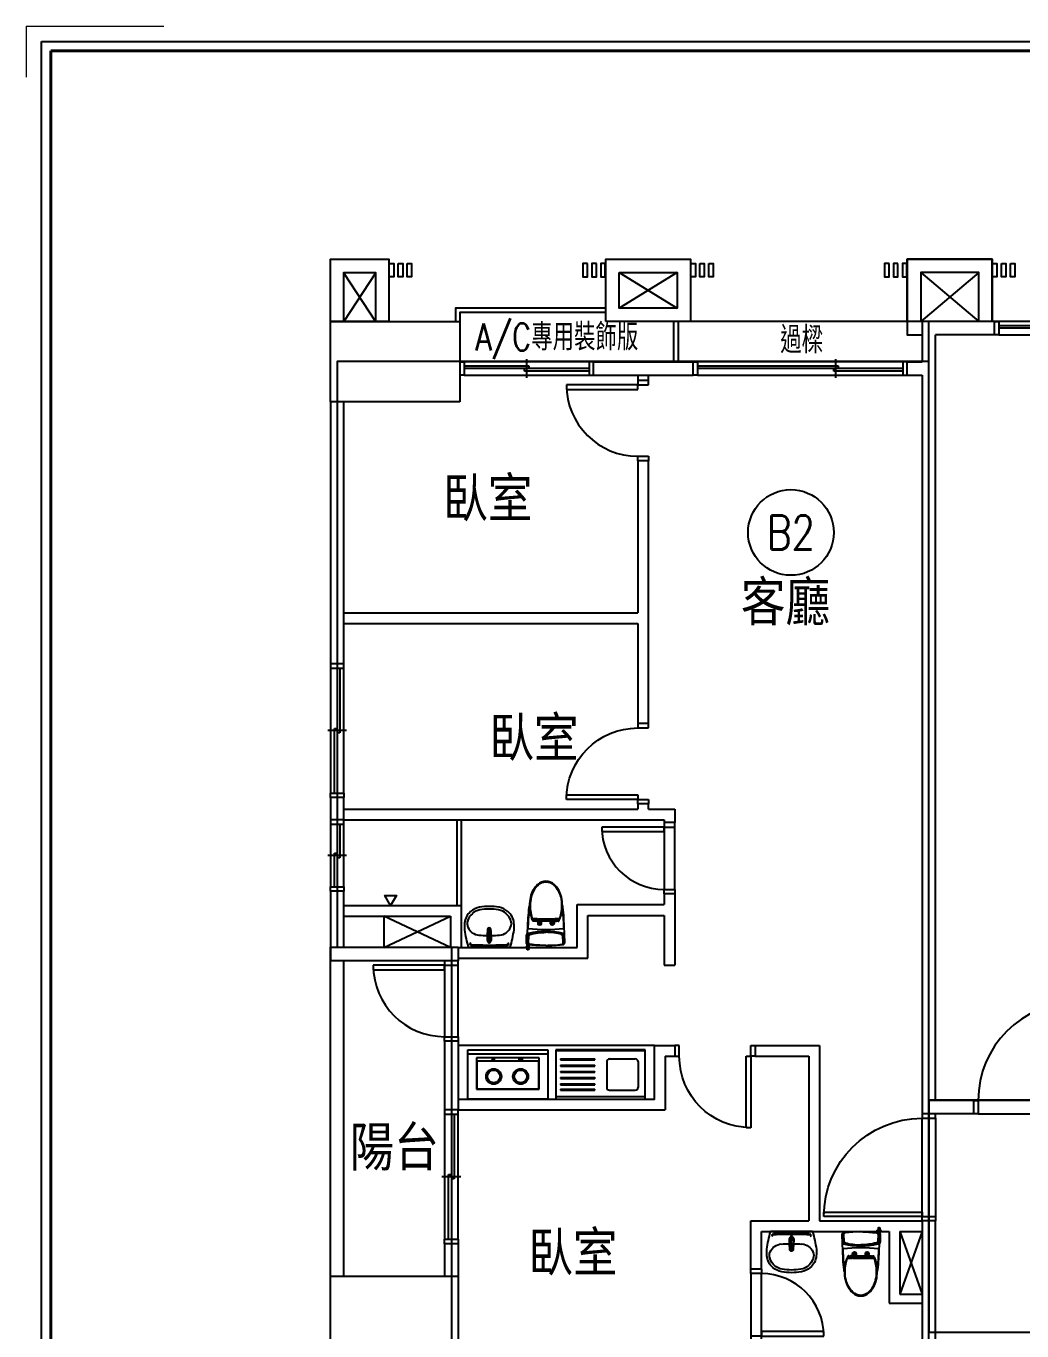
# Model space of a CAD drawing. Header units: millimetres. Extents: x 4964 to 9164, y 1049 to 3992.
# Drawn here: x 4964 to 6080, y 2530 to 3992 of the extents above; entities that cross this region are included whole.
import ezdxf
from ezdxf.enums import TextEntityAlignment as Align

# ---------------------------------------------------------------- set-up
doc = ezdxf.new("R2010")
doc.units = ezdxf.units.MM
for name, color, linetype, lineweight in [('A01', 1, 'Continuous', 40), ('A03', 3, 'Continuous', 25), ('A09', 161, 'Continuous', 5)]:
    doc.layers.add(name, color=color, linetype=linetype, lineweight=lineweight)
doc.layers.add('AREA', color=3, linetype='Continuous', plot=False)
for name, color, linetype in [('COL', 1, 'Continuous'), ('DIM', 6, 'Continuous'), ('FURN', 4, 'Continuous'), ('OPEN', 4, 'Continuous'), ('SYM', 3, 'Continuous'), ('TEXT-空間', 3, 'Continuous'), ('TOIL', 4, 'Continuous'), ('TOILET', 6, 'Continuous'), ('WALL', 2, 'Continuous'), ('WALL2', 10, 'Continuous'), ('加打', 9, 'Continuous'), ('投影線', 4, 'Continuous')]:
    doc.layers.add(name, color=color, linetype=linetype)
doc.layers.get('DIM').off()
doc.styles.add('AEH', font='romans.shx', dxfattribs={"bigfont": 'chineset.shx'})
doc.styles.add('C1', font='simplex', dxfattribs={"bigfont": 'CHINESET'})
doc.styles.add('CHINA', font='simplex', dxfattribs={"bigfont": 'chineset.shx'})

# ---------------------------------------------------------------- blocks, each defined once
blk = doc.blocks.new('A$C7D185E68')
at = {"layer": 'A01'}
blk.add_lwpolyline([(16.24, 1704.93), (2439.36, 1704.93), (2439.36, 16.24), (16.24, 16.24)], close=True, dxfattribs=at)
at = {"layer": 'A03'}
blk.add_lwpolyline([(10.08, 1711.09), (2445.53, 1711.09), (2445.53, 10.08), (10.08, 10.08)], close=True, dxfattribs=at)
at = {"layer": 'A09'}
for q in [(90.24, 1721.17), (0, 1687.76)]:
    blk.add_line((0, 1721.17), q, dxfattribs=at)
blk = doc.blocks.new('$PDS001515O099C0DW0000DW10')
at = {"color": 0, "linetype": 'Continuous'}
for p, q in [((55, 117.5), (50, 117.5)), ((50, 117.5), (50, 7.5)), ((55, 7.5), (55, 117.5)), ((-60, 7.5), (-55, 7.5)), ((-55, 7.5), (-55, -7.5)), ((55, 7.5), (-55, 7.5)), ((50, 7.5), (55, 7.5)), ((60, 7.5), (55, 7.5)), ((55, 7.5), (55, -7.5)), ((-55, -7.5), (-60, -7.5)), ((-55, -7.5), (55, -7.5)), ((55, -7.5), (60, -7.5))]:
    blk.add_line(p, q, dxfattribs=at)
blk.add_arc((55, 7.5), 110, 90, 180, dxfattribs=at)
blk = doc.blocks.new('$PDS00100XC06Y00DW0000DW10')
at = {"color": 0, "linetype": 'Continuous'}
for p, q in [((40, 86), (35, 86)), ((35, 86), (35, 6)), ((40, 6), (40, 86)), ((-45, 6), (-40, 6)), ((-40, 6), (-40, -6)), ((35, 6), (40, 6)), ((45, 6), (40, 6)), ((40, 6), (40, -6)), ((-40, -6), (-45, -6)), ((40, -6), (45, -6))]:
    blk.add_line(p, q, dxfattribs=at)
blk.add_arc((40, 6), 80, 90, 180, dxfattribs=at)
blk = doc.blocks.new('PKIT011')
for p, q in [((0, 0), (0, -55)), ((100, 0), (0, 0)), ((100, -55), (100, 0)), ((100, -3), (0, -3)), ((8, -42), (8, -13)), ((40, -10), (11, -10)), ((43, -42), (43, -13)), ((56.2, -10), (56.2, -11)), ((95, -10), (56.2, -10)), ((95, -11), (56.2, -11)), ((95, -11), (95, -10)), ((56.2, -16), (56.2, -17)), ((95, -16), (56.2, -16)), ((95, -17), (56.2, -17)), ((56.2, -24), (56.2, -23)), ((95, -23), (56.2, -23)), ((95, -24), (56.2, -24)), ((95, -17), (95, -16)), ((95, -24), (95, -23)), ((56.2, -30), (56.2, -31)), ((95, -30), (56.2, -30)), ((95, -31), (56.2, -31)), ((56.2, -37), (56.2, -38)), ((95, -37), (56.2, -37)), ((95, -38), (56.2, -38)), ((95, -31), (95, -30)), ((95, -38), (95, -37)), ((0, -54), (100, -54)), ((0, -55), (100, -55)), ((40, -45), (11, -45)), ((56.2, -44), (56.2, -45)), ((95, -44), (56.2, -44)), ((95, -45), (56.2, -45)), ((95, -45), (95, -44))]:
    blk.add_line(p, q)
for centre, start, end in [((11, -13), 90, 180), ((40, -13), 0, 90), ((11, -42), 180, 270), ((40, -42), 270, 0)]:
    blk.add_arc(centre, 3, start, end)
blk = doc.blocks.new('PKIT004')
for p, q in [((0, 0), (0, -35)), ((70, 0), (0, 0)), ((70, -35), (70, 0)), ((69.8, -0.2), (0.2, -0.2)), ((0.2, -0.2), (0.2, -31.2)), ((69.8, -31.2), (69.8, -0.2)), ((0, -31.4), (70, -31.4)), ((0, -35), (70, -35)), ((0.2, -31.2), (69.8, -31.2)), ((19.1, -32.7), (22.6, -32.7)), ((19.1, -33.7), (19.1, -32.7)), ((19.1, -33.7), (22.6, -33.7)), ((22.6, -33.7), (22.6, -32.7)), ((49.6, -32.5), (50.2, -31.7)), ((49.6, -32.5), (52.2, -34.7)), ((50.2, -31.7), (52.9, -34)), ((52.2, -34.7), (52.9, -34))]:
    blk.add_line(p, q)
for centre, radius in [((20.7, -14.1), 8.64), ((20.7, -14.1), 7.08), ((50.8, -14.1), 8.64), ((50.8, -14.1), 7.08)]:
    blk.add_circle(centre, radius)
for centre, start, end in [((20.8, -33.1), 17.8121, 162.1879), ((20.8, -33.1), 205.3296, 334.6704), ((51.2, -33.1), 165.2986, 294.6395), ((51.2, -33.1), 337.7811, 122.157)]:
    blk.add_arc(centre, 1.36, start, end)
blk = doc.blocks.new('PKIT003')
for p, q in [((90, 0), (0, 0)), ((0, 0), (0, -55)), ((90, -55), (90, 0)), ((0, -4.683571), (90, -4.683571)), ((0, -55), (90, -55))]:
    blk.add_line(p, q)
blk = doc.blocks.new('k1')
at = {"layer": 'TOIL', "elevation": 0}
blk.add_lwpolyline([(45129.3, -3713.7), (45129.3, -3933.7), (45189.3, -3933.7), (45189.3, -3713.7)], close=True, dxfattribs=at)
at = {"layer": 'TOIL', "rotation": 270}
for name, p in [('PKIT011', (45189.3, -3724.1, 0)), ('PKIT004', (45178.1, -3843, 0))]:
    blk.add_blockref(name, p, dxfattribs=at)
at = {"layer": 'TOIL', "xscale": -1, "rotation": 90}
blk.add_blockref('PKIT003', (45134.3, -3833, 0), dxfattribs=at)
blk = doc.blocks.new('$PDS001515O06Y00DW0000DW10')
at = {"color": 0, "linetype": 'Continuous'}
for p, q in [((40, 87.5), (35, 87.5)), ((35, 87.5), (35, 7.5)), ((40, 7.5), (40, 87.5)), ((-45, 7.5), (-40, 7.5)), ((-40, 7.5), (-40, -7.5)), ((40, 7.5), (-40, 7.5)), ((35, 7.5), (40, 7.5)), ((45, 7.5), (40, 7.5)), ((40, 7.5), (40, -7.5)), ((-40, -7.5), (-45, -7.5)), ((-40, -7.5), (40, -7.5)), ((40, -7.5), (45, -7.5))]:
    blk.add_line(p, q, dxfattribs=at)
blk.add_arc((40, 7.5), 80, 90, 180, dxfattribs=at)
blk = doc.blocks.new('$PDS00150XC06680DW0000DW10')
at = {"color": 0, "linetype": 'Continuous'}
for p, q in [((35, 76), (30, 76)), ((30, 76), (30, 6)), ((35, 6), (35, 76)), ((-40, 6), (-35, 6)), ((-35, 6), (-35, -6)), ((35, 6), (-35, 6)), ((30, 6), (35, 6)), ((40, 6), (35, 6)), ((35, 6), (35, -6)), ((-35, -6), (-40, -6)), ((-35, -6), (35, -6)), ((35, -6), (40, -6))]:
    blk.add_line(p, q, dxfattribs=at)
blk.add_arc((35, 6), 70, 90, 180, dxfattribs=at)
blk = doc.blocks.new('_LCNO001')
blk.add_circle((0, 0), 0.5)
at = {"style": 'C1', "width": 0.7}
blk.add_attdef('NO', text='', height=0.4, dxfattribs=at).set_placement((0, 0), align=Align.MIDDLE)
blk = doc.blocks.new('$PWS002115O0BKO0DW00008C2')
at = {"color": 0, "linetype": 'Continuous'}
for p, q in [((-75, 7.5), (-70, 7.5)), ((-70, 7.5), (-70, -7.5)), ((-70, 3), (2.5, 3)), ((70, 0), (-70, 0)), ((-2.5, -3), (-2.5, 0)), ((2.5, 3), (2.5, 0)), ((75, 7.5), (70, 7.5)), ((70, 7.5), (70, -7.5)), ((-70, -7.5), (-75, -7.5)), ((70, -3), (-2.5, -3)), ((70, -7.5), (75, -7.5))]:
    blk.add_line(p, q, dxfattribs=at)
at = {"color": 8, "linetype": 'Continuous'}
for p, q in [((70, 7.5), (-70, 7.5)), ((0, -10.5), (0, 10.5)), ((-70, -7.5), (70, -7.5))]:
    blk.add_line(p, q, dxfattribs=at)
blk = doc.blocks.new('$PWS002115O0IIO0DW00008C2')
at = {"color": 0, "linetype": 'Continuous'}
for p, q in [((-120, 7.5), (-115, 7.5)), ((-115, 7.5), (-115, -7.5)), ((115, 7.5), (-115, 7.5)), ((-115, 3), (42.5, 3)), ((115, 0), (-115, 0)), ((37.5, -3), (37.5, 0)), ((40, -10.5), (40, 10.5)), ((42.5, 3), (42.5, 0)), ((120, 7.5), (115, 7.5)), ((115, 7.5), (115, -7.5)), ((-115, -7.5), (-120, -7.5)), ((-115, -7.5), (115, -7.5)), ((115, -3), (37.5, -3)), ((115, -7.5), (120, -7.5))]:
    blk.add_line(p, q, dxfattribs=at)
blk = doc.blocks.new('$PWS002115O06680DW00008C2')
at = {"color": 0, "linetype": 'Continuous'}
for p, q in [((-40, 7.5), (-35, 7.5)), ((-35, 7.5), (-35, -7.5)), ((-35, 3), (2.5, 3)), ((35, 0), (-35, 0)), ((-2.5, -3), (-2.5, 0)), ((2.5, 3), (2.5, 0)), ((40, 7.5), (35, 7.5)), ((35, 7.5), (35, -7.5)), ((-35, -7.5), (-40, -7.5)), ((35, -3), (-2.5, -3)), ((35, -7.5), (40, -7.5))]:
    blk.add_line(p, q, dxfattribs=at)
at = {"color": 8, "linetype": 'Continuous'}
for p, q in [((35, 7.5), (-35, 7.5)), ((0, -10.5), (0, 10.5)), ((-35, -7.5), (35, -7.5))]:
    blk.add_line(p, q, dxfattribs=at)
blk = doc.blocks.new('A$C7F4B771B')
at = {"layer": 'TOILET'}
for p, q in [((33.4, 33), (32.6, 33)), ((33, 35.9), (33, 34)), ((0.6, 3), (0, 2.6)), ((0, 2.6), (2.6, 2.6)), ((0, 2.6), (0, 1.4)), ((0, 1.4), (2.6, 1.4)), ((0, 1.4), (0.6, 1.1)), ((0.6, 3), (2.6, 3)), ((0.6, 3), (0.6, 1.1)), ((0.6, 1.1), (2.6, 1.1)), ((2.6, 4), (3, 4)), ((2.6, 0), (3, 0)), ((3.5, 3.5), (3.5, 0.5)), ((3.5, 3), (5.7, 3)), ((3.5, 1.1), (6.7, 1.1)), ((10.6, 2.4), (18.1, 2.8)), ((10.6, 2.4), (10.8, 1.2)), ((11, 0.8), (15.4, 1.1)), ((15.8, 1.6), (15.8, 2.7)), ((18.1, 2.8), (18, 1.4)), ((33, 8.8), (32.5, 8.8)), ((33.4, 11.6), (32.6, 11.6)), ((33, 8.8), (33, 10.6))]:
    blk.add_line(p, q, dxfattribs=at)
for points in [[(49.2, 40.7, 0.005983), (47.6, 40.9, 0.021833), (35.6, 42.1), (8.5, 43.3, 0.403976), (5.4, 40.5, 0.020171), (4.6, 22.3, 0.020171), (5.4, 4.1, 0.403976), (8.5, 1.3), (10.8, 1.4)], [(4.7, 22.3, -0.01987), (5.8, 40.2, -0.30631), (7.9, 42), (15.6, 41.7, -0.337841), (17.4, 40.1, -0.051951), (19.6, 22.3)], [(4.7, 22.3, -0.019567), (6, 40, -0.319195), (8.1, 41.7), (15.4, 41.4, -0.329176), (17.2, 39.9, -0.060278), (19.6, 22.3)], [(18.1, 2.1, 0.182797), (18.8, 3.3, 0.122466), (18.8, 41.3, 0.346824), (17, 42.9)], [(23.1, 42.6, -0.423997), (23.6, 42.1, 0.06207), (23.6, 2.5, -0.423997), (23.1, 2)], [(47.4, 40.6, 0.013219), (43.9, 41, 0.019512), (23.6, 42.1)], [(31.9, 17), (29.1, 17, 1), (29.1, 13.6), (33.1, 13.6), (34.6, 13.6, 0.414214), (34.7, 13.7), (34.7, 30.9, 0.414214), (34.6, 31), (33.1, 31), (29.1, 31, 1), (29.1, 27.6), (31.9, 27.6)], [(72.6, 13.5, 0.399321), (72.6, 31.1, 0.146817), (59, 38.9, 0.057025), (49.4, 40, 0.087506), (34.1, 37.3, 0.322783), (33.6, 36.5), (33.7, 32.6), (32.1, 32.6, -0.410044), (31.9, 32.8), (31.9, 33.9, -0.414214), (32, 34), (33.5, 34, 0.418347), (33.5, 34), (33.5, 35.8, 0.410092), (33.4, 35.9), (32, 35.9, -0.414214), (31.9, 35.9), (31.9, 36.5, -0.414214), (32, 36.6), (32.5, 36.6, 0.349843), (32.7, 36.7, -0.249303), (33.2, 37.3, -0.092475), (49.4, 40.3, -0.057025), (59.1, 39.2, -0.146817), (72.8, 31.3, -0.399321), (72.8, 13.3)], [(32, 31, 0.414214), (31.9, 30.9), (31.9, 24.7, 0.087489), (32, 24.5), (32, 24.4, -0.087489), (32, 24.2), (32, 20.4, -0.087489), (32, 20.2), (32, 20.1, 0.087489), (31.9, 19.9), (31.9, 13.7, 0.414214), (32, 13.6)], [(32.5, 35.8), (32.4, 35.8, 0.414214), (32.4, 35.8), (32.4, 35.5, 0.131652), (32.4, 35.4), (32.5, 35.2, -0.131652), (32.5, 35.2), (32.5, 34, 0.414214), (32.6, 34), (33.5, 34)], [(32.4, 34, 0.410849), (32.4, 34), (32.4, 35.4)], [(32.5, 34.5), (32.5, 34.5, 0.153346), (32.5, 34.5), (32.5, 35.9)], [(32.6, 33.5), (33.4, 33.5, -0.411404), (33.5, 33.5), (33.5, 33.1, -0.417037), (33.4, 33)], [(33, 33.5, 0.425321), (32.9, 33.4), (32.9, 33.1, 0.417017), (33, 33)], [(4.7, 22.3, 0.019567), (6, 4.6, 0.319195), (8.1, 2.9), (15.4, 3.2, 0.329176), (17.2, 4.7, 0.060278), (19.6, 22.3)], [(4.7, 22.3, 0.01987), (5.8, 4.4, 0.30631), (7.9, 2.6), (15.6, 2.9, 0.337841), (17.4, 4.5, 0.051951), (19.6, 22.3)], [(10.7, 1.6), (8.3, 1.5, -0.375973), (5.4, 4.1)], [(6.7, 1, 0.359409), (6.7, 0.9, 0.141698), (11.1, 0.7, 0.141698)], [(18.1, 1.7), (35.6, 2.5, 0.021833), (47.6, 3.7, 0.005983), (49.2, 3.9, 0.005983)], [(23.6, 2.5, 0.019512), (43.9, 3.6, 0.013219), (47.4, 4, 0.013219)], [(72.6, 13.5, -0.146817), (59, 5.7, -0.057025), (49.4, 4.6, -0.087506), (34.1, 7.3, -0.322783), (33.6, 8.1), (33.7, 12), (32.1, 12, 0.410044), (31.9, 11.8), (31.9, 10.7, 0.414214), (32, 10.7), (33.5, 10.7, -0.418347), (33.5, 10.6), (33.5, 8.8, -0.410092), (33.4, 8.8), (32, 8.8, 0.414214), (31.9, 8.7), (31.9, 8.1, 0.414214), (32, 8.1), (32.5, 8.1, -0.349843), (32.7, 7.9, 0.249303), (33.2, 7.3, 0.092475), (49.4, 4.3, 0.057025), (59.1, 5.4, 0.146817), (72.8, 13.3)], [(32.4, 10.7, -0.410849), (32.4, 10.6), (32.4, 9.2)], [(32.5, 8.8), (32.4, 8.8, -0.414214), (32.4, 8.8), (32.4, 9.1, -0.131652), (32.4, 9.2), (32.5, 9.4, 0.131652), (32.5, 9.4), (32.5, 10.6, -0.414214), (32.6, 10.6), (33.5, 10.6)], [(32.5, 10.1), (32.5, 10.1, -0.153346), (32.5, 10.1), (32.5, 8.8)], [(32.6, 11), (33.4, 11, 0.411404), (33.5, 11.1), (33.5, 11.5, 0.417037), (33.4, 11.6)], [(33, 11, -0.425321), (32.9, 11.2), (32.9, 11.5, -0.417017), (33, 11.6)]]:
    blk.add_lwpolyline(points, format="xyb", dxfattribs=at)
for points in [[(28.2, 30.2, 51.990384), (28.2, 30.3, -0.980951)], [(33.7, 32.6), (34.8, 32.6, 0.414214), (34.9, 32.7), (34.9, 37.2, -0.314581), (35.7, 38.3, -0.088147), (49.4, 40.7, -0.057025), (59.1, 39.6, -0.146817), (73.1, 31.6, -0.399321), (73.1, 13, -0.146817), (59.1, 5, -0.057025), (49.4, 3.9, -0.088147), (35.7, 6.3, -0.314581), (34.9, 7.4), (34.9, 12, 0.414214), (34.8, 12.1), (33.7, 12.1), (32, 12.1, -0.414214), (31.9, 12.2), (31.9, 13.5, -0.414214), (32, 13.6), (33, 13.6, 0.414214), (33.1, 13.7), (33.1, 20.9), (33.1, 21.3), (33.1, 23.3), (33.1, 23.8), (33.1, 30.9, 0.414214), (33, 31.1), (32, 31.1, -0.414214), (31.9, 31.2), (31.9, 32.5, -0.414214), (32, 32.6)], [(28.2, 14.4, -51.990384), (28.2, 14.3, 0.980951)]]:
    blk.add_lwpolyline(points, format="xyb", close=True, dxfattribs=at)
blk.add_lwpolyline([(6.7, 1.8), (6.7, 1)], dxfattribs=at)
for centre, radius in [((29.1, 29.3), 1.32), ((29.1, 29.3), 0.8), ((29.1, 15.3), 1.32), ((29.1, 15.3), 0.8)]:
    blk.add_circle(centre, radius, dxfattribs=at)
for centre, radius, start, end in [((33.3, 31.7), 5, 97.3217, 103.3788), ((32.2, 36.5), 0.03, 103.3788, 128.9573), ((32.4, 35.8), 0.05, 47.7314, 90.0202), ((3, 3.5), 0.5, 0, 90), ((3, 0.5), 0.5, 270, 0), ((9.2, 2), 1.2, 215.2097, 329.1821), ((9.2, 2), 0.8, 238.3411, 306.8835), ((11.3, 1.2), 0.5, 185.9474, 259.5788), ((13.3, -2.4), 4.07, 90.4631, 125.7318), ((14.5, 18.9), 18.5, 259.5788, 265.6128), ((13.5, 5.5), 5, 265.6128, 274.3274), ((13.7, -3.1), 4.75, 65.0238, 96.2227), ((12.3, 21.6), 21.2, 274.3274, 285.1777), ((15.3, 1.6), 0.5, 273, 3), ((17.7, 1.4), 0.3, 285.1777, 355.6275), ((32.2, 8.1), 0.03, 231.0427, 256.6212), ((33.3, 12.9), 5, 256.6212, 262.6783), ((32.4, 8.8), 0.05, 269.9798, 312.2686)]:
    blk.add_arc(centre, radius, start, end, dxfattribs=at)
blk = doc.blocks.new('A$C2DEA0AC4')
at = {"layer": 'TOILET'}
for p, q in [((4.3, 46), (51.5, 46)), ((25.6, 32.5), (30.2, 32.5)), ((27.9, 23.4), (27.9, 41.7)), ((27.9, 23.4), (27.9, 41.7))]:
    blk.add_line(p, q, dxfattribs=at)
for points in [[(25.5, 35, -0.052279), (26, 31.6, 0.000229), (26.4, 27.8, 0.340448), (27.6, 26.6, 0.066371), (28.2, 26.6, 0.340448), (29.4, 27.8, 0.000229), (29.8, 31.6, -0.069793), (30.3, 35, 1.276667)], [(28.2, 26.8, 0.340448), (29.4, 28, 0.006785), (29.8, 31.6, -0.069793), (30.3, 35, 1.276667), (25.5, 35, -0.052279), (26, 31.6, 0.006785), (26.4, 28, 0.340448), (27.6, 26.8, 0.066371)]]:
    blk.add_lwpolyline(points, format="xyb", close=True, dxfattribs=at)
for points in [[(27.2, 39.8, 0.334074), (25.5, 37.5), (25.5, 35.7)], [(27.7, 39.6), (27.4, 39.6), (27, 39.5), (26.6, 39.2), (26.2, 38.9), (25.9, 38.6), (25.7, 38.1), (25.5, 37.7), (25.5, 37.2, 0.003321), (25.5, 35.9), (25.5, 35.5, 0.000028), (25.5, 35.4, 0.020291), (26.2, 25.4, 0.212127), (26.8, 24.4, 0.293365), (29, 24.4, 0.212127), (29.7, 25.4, 0.020291), (30.3, 35.4, 0.000028), (30.3, 35.5), (30.3, 35.9, 0.003321), (30.3, 37.2), (30.3, 37.7), (30.1, 38.1), (29.9, 38.6), (29.6, 38.9), (29.2, 39.2), (28.8, 39.5), (28.4, 39.6), (28.1, 39.6)], [(27.7, 39.7), (27.7, 39.2, 0.191862), (27.7, 39.2, 0.430216), (28.1, 39.2, 0.191862), (28.1, 39.2), (28.1, 39.7)], [(30.3, 35.7), (30.3, 37.5, 0.334074), (28.6, 39.8, 0.334074)]]:
    blk.add_lwpolyline(points, format="xyb", dxfattribs=at)
for radius in [1.75, 1.74]:
    blk.add_circle((27.9, 37.5), radius, dxfattribs=at)
for centre, radius, start, end in [((182.4, -3.2), 184.7, 164.559, 170.8195), ((8.6, 42), 2, 93.3379, 118.3722), ((26.9, -272.5), 317, 89.8193, 93.3396), ((28.9, -272.5), 317, 86.6604, 90.1807), ((47.3, 42), 2, 61.6278, 86.6621), ((-126.6, -3.2), 184.7, 9.1805, 15.441), ((17.4, 17.5), 14.7, 94.2306, 156.4506), ((9, 41.1), 3, 118.3722, 166.7079), ((9, 39.9), 3, 118.3722, 166.7079), ((8.6, 40.8), 2, 93.3379, 118.3722), ((26.9, -273.7), 317, 89.8193, 93.3396), ((24.2, -44.1), 76.6, 88.9242, 95.8915), ((27.9, 37.6), 2.33, 73.0156, 106.9844), ((27.9, 38.6), 1.02, 78.6778, 101.3222), ((28.9, -273.7), 317, 86.6604, 90.1807), ((31.6, -44.1), 76.6, 84.1085, 91.0758), ((38.4, 17.5), 14.7, 23.5494, 85.7694), ((47.3, 40.8), 2, 61.6278, 86.6621), ((46.8, 41.1), 3, 13.2921, 61.6278), ((46.8, 39.9), 3, 13.2921, 61.6278), ((50.6, 23.7), 50.6, 177.1115, 185.697), ((19.1, 20.5), 19, 185.4039, 230.5646), ((13.1, 19.4), 10, 156.4506, 201.4799), ((16.8, 20.8), 13.9, 201.4799, 202.3379), ((19.1, 20.5), 16, 198.1949, 230.5646), ((36.7, 20.5), 16, 309.4354, 341.8051), ((36.7, 20.5), 19, 309.4354, 354.5961), ((42.7, 19.4), 10, 338.5201, 23.5494), ((39, 20.8), 13.9, 337.6621, 338.5201), ((5.2, 23.7), 50.6, 354.303, 2.8885), ((21.1, 21.7), 21.3, 228.4277, 258.5798), ((21.1, 21.7), 18.3, 228.0768, 258.2289), ((27.9, 68), 68, 260.7168, 279.2832), ((27.9, 68), 65, 260.7168, 279.2832), ((34.7, 21.7), 18.3, 281.7711, 311.9232), ((34.7, 21.7), 21.3, 281.4202, 311.5723)]:
    blk.add_arc(centre, radius, start, end, dxfattribs=at)
blk.add_ellipse((27.9, 40.4), major_axis=(-1, 0), ratio=0.738606, dxfattribs=at)
for centre, major_axis, ratio, start_param, end_param in [((27.9, 40.4), (-1, 0), 0.738606, 6.27143, 9.436533), ((27.9, 39.2), (-0.295, 0), 0.370098, 5.457068, 10.250896)]:
    blk.add_ellipse(centre, major_axis=major_axis, ratio=ratio, start_param=start_param, end_param=end_param, dxfattribs=at)

msp = doc.modelspace()

# ---------------------------------------------------------------- linework, layer by layer
at = {"layer": 'AREA'}
for points in [[(5975.9, 2788.6), (5975.9, 3661.6), (6295.9, 3661.6), (6295.9, 3586.6), (6585.9, 3586.6), (6585.9, 3190.6), (6755.9, 3190.6), (6755.9, 2788.6)], [(5975.9, 3616.6), (5312.9, 3616.6), (5312.9, 2960.1), (5440.9, 2960.1), (5440.9, 2629.1), (5440.9, 2629.1), (5440.9, 2516.6), (5975.9, 2516.6)], [(5440.9, 2960.1), (5440.9, 2629.1), (5440.9, 2629.1), (5440.9, 2516.6), (5305.4, 2516.6), (5305.4, 2960.1)], [(7535.9, 2086.6), (7285.9, 2086.6), (7285.9, 2043.6), (6312.9, 2043.6), (6312.9, 2226.6), (5357.9, 2226.6), (5357.9, 2516.6), (5975.9, 2516.6), (5975.9, 2788.6), (6755.9, 2788.6), (6755.9, 2845.6), (7325.9, 2845.6), (7325.9, 2943.1), (7710.9, 2943.1), (7710.9, 2763.6), (7535.9, 2763.6)], [(5975.9, 2788.6), (5975.9, 2528.6), (7265.9, 2528.6), (7265.9, 2313.6), (7320.9, 2313.6), (7320.9, 2222.6), (7535.9, 2222.6), (7535.9, 2528.6), (7473.4, 2528.6), (7473.4, 2788.6)]]:
    msp.add_lwpolyline(points, close=True, dxfattribs=at)
at = {"layer": 'COL'}
for points in [[(5450.4, 3571.2), (5305.4, 3571.2), (5305.4, 3661.2), (5450.4, 3661.2)], [(5305.4, 2591.2), (5448.4, 2591.2), (5448.4, 2491.2), (5305.4, 2491.2)]]:
    msp.add_lwpolyline(points, close=True, dxfattribs=at)
at = {"layer": 'TOILET'}
for p, q in [((5446.9, 3102.7), (5446.9, 3006.7)), ((5451.9, 3102.7), (5451.9, 3006.7))]:
    msp.add_line(p, q, dxfattribs=at)
msp.add_lwpolyline([(5372.9, 3006.7), (5366.4, 3018), (5379.4, 3018)], close=True, dxfattribs=at)
at = {"layer": 'WALL'}
for p, q in [((5968.4, 3661.2), (5968.4, 3616.2)), ((6049.4, 3661.2), (5968.4, 3661.2)), ((6049.4, 3661.2), (6049.4, 3646.2)), ((5968.4, 3646.2), (5968.4, 3616.2)), ((5983.4, 2788.2), (5983.4, 3646.2)), ((5983.4, 2788.2), (5983.4, 3646.2)), ((6049.4, 3646.2), (5983.4, 3646.2)), ((5600.4, 3601.2), (5600.4, 3616.2)), ((5600.4, 3616.2), (5711.9, 3616.2)), ((5711.9, 3601.2), (5711.9, 3616.2)), ((5951.9, 3616.2), (5968.4, 3616.2)), ((5951.9, 3601.2), (5951.9, 3616.2)), ((5600.4, 3601.2), (5711.9, 3601.2)), ((5951.9, 3601.2), (5968.4, 3601.2)), ((5968.4, 3601.2), (5968.4, 2773.2)), ((5968.4, 3601.2), (5968.4, 2773.2)), ((5305.4, 3571.2), (5305.4, 3277.7)), ((5320.4, 3277.7), (5320.4, 3571.2)), ((5320.4, 3277.7), (5305.4, 3277.7)), ((5305.4, 3127.7), (5305.4, 3102.7)), ((5320.4, 3127.7), (5305.4, 3127.7)), ((5320.4, 3102.7), (5320.4, 3127.7)), ((5320.4, 3102.7), (5305.4, 3102.7)), ((5305.4, 3022.7), (5305.4, 2944.7)), ((5320.4, 3022.7), (5305.4, 3022.7)), ((5320.4, 2959.7), (5320.4, 3022.7)), ((5448.4, 2959.7), (5320.4, 2959.7)), ((5448.4, 2959.7), (5448.4, 2944.7)), ((5448.4, 2944.7), (5305.4, 2944.7)), ((5448.4, 2854.7), (5433.4, 2854.7)), ((5433.4, 2854.7), (5433.4, 2777.7)), ((5448.4, 2854.7), (5448.4, 2777.7)), ((6026.4, 2788.2), (5983.4, 2788.2)), ((6026.4, 2773.2), (6026.4, 2788.2)), ((5448.4, 2777.7), (5433.4, 2777.7)), ((6026.4, 2773.2), (5968.4, 2773.2)), ((5968.4, 2653.2), (5968.4, 2516.2)), ((5983.4, 2653.2), (5968.4, 2653.2)), ((5968.4, 2653.2), (5968.4, 2516.2)), ((5983.4, 2516.2), (5983.4, 2653.2)), ((5983.4, 2516.2), (5983.4, 2653.2)), ((5433.4, 2627.7), (5433.4, 2591.2)), ((5448.4, 2627.7), (5433.4, 2627.7)), ((5448.4, 2627.7), (5448.4, 2591.2))]:
    msp.add_line(p, q, dxfattribs=at)
at = {"layer": 'WALL2'}
for p, q in [((5649.9, 3601.2), (5649.9, 3595.2)), ((5661.9, 3595.2), (5661.9, 3601.2)), ((5661.9, 3595.2), (5649.9, 3595.2)), ((5649.9, 3505.2), (5649.9, 3334.7)), ((5661.9, 3505.2), (5649.9, 3505.2)), ((5661.9, 3210.7), (5661.9, 3505.2)), ((5320.4, 3334.7), (5649.9, 3334.7)), ((5320.4, 3322.7), (5649.9, 3322.7)), ((5649.9, 3322.7), (5649.9, 3210.7)), ((5661.9, 3210.7), (5649.9, 3210.7)), ((5661.9, 3120.7), (5649.9, 3120.7)), ((5649.9, 3120.7), (5649.9, 3114.7)), ((5661.9, 3114.7), (5661.9, 3120.7)), ((5320.4, 3114.7), (5649.9, 3114.7)), ((5320.4, 3102.7), (5679.4, 3102.7)), ((5661.9, 3114.7), (5691.4, 3114.7)), ((5679.4, 3102.7), (5679.4, 3099.7)), ((5691.4, 3114.7), (5691.4, 3099.7)), ((5691.4, 3099.7), (5679.4, 3099.7)), ((5691.4, 3019.7), (5679.4, 3019.7)), ((5679.4, 3019.7), (5679.4, 3007.7)), ((5691.4, 3019.7), (5691.4, 2939.7)), ((5320.4, 3006.7), (5451.9, 3006.7)), ((5451.9, 3006.7), (5451.9, 2959.7)), ((5581.9, 2959.7), (5581.9, 3007.7)), ((5581.9, 3007.7), (5679.4, 3007.7)), ((5320.4, 2994.7), (5439.9, 2994.7)), ((5439.9, 2994.7), (5439.9, 2959.7)), ((5593.9, 2947.7), (5593.9, 2995.7)), ((5593.9, 2995.7), (5679.4, 2995.7)), ((5679.4, 2995.7), (5679.4, 2939.7)), ((5448.4, 2959.7), (5581.9, 2959.7)), ((5448.4, 2947.7), (5593.9, 2947.7)), ((5679.4, 2939.7), (5691.4, 2939.7)), ((5668.4, 2849.7), (5668.4, 2789.7)), ((5668.4, 2849.7), (5691.4, 2849.7)), ((5680.4, 2837.7), (5691.4, 2837.7)), ((5680.4, 2837.7), (5680.4, 2777.7)), ((5691.4, 2849.7), (5691.4, 2837.7)), ((5781.4, 2849.7), (5781.4, 2837.7)), ((5781.4, 2849.7), (5853.4, 2849.7)), ((5781.4, 2837.7), (5841.4, 2837.7)), ((5841.4, 2837.7), (5841.4, 2653.2)), ((5853.4, 2849.7), (5853.4, 2653.2)), ((5448.4, 2789.7), (5668.4, 2789.7)), ((5448.4, 2777.7), (5680.4, 2777.7)), ((5776.4, 2653.2), (5841.4, 2653.2)), ((5776.4, 2599.2), (5776.4, 2653.2)), ((5853.4, 2653.2), (5968.4, 2653.2)), ((5788.4, 2641.2), (5931.4, 2641.2)), ((5788.4, 2599.2), (5788.4, 2641.2)), ((5931.4, 2641.2), (5931.4, 2561.2)), ((5943.4, 2641.2), (5968.4, 2641.2)), ((5943.4, 2641.2), (5943.4, 2571.2)), ((5788.4, 2599.2), (5776.4, 2599.2)), ((5931.4, 2561.2), (5968.4, 2561.2)), ((5943.4, 2571.2), (5968.4, 2571.2))]:
    msp.add_line(p, q, dxfattribs=at)
at = {"layer": '加打'}
for p, q in [((5320.4, 3715.5), (5355.9, 3661.2)), ((5355.9, 3715.5), (5320.4, 3661.2)), ((5628.9, 3716.2), (5693.9, 3676.2)), ((5693.9, 3716.2), (5628.9, 3676.2)), ((5966.9, 3716.2), (6031.9, 3661.2)), ((6031.9, 3716.2), (5966.9, 3661.2))]:
    msp.add_line(p, q, dxfattribs=at)
for points in [[(5305.4, 3661.2), (5305.4, 3731.2), (5370.9, 3731.2), (5370.9, 3661.2)], [(5613.9, 3661.2), (5613.9, 3731.2), (5708.9, 3731.2), (5708.9, 3661.2)], [(5951.9, 3661.2), (5951.9, 3731.2), (6046.9, 3731.2), (6046.9, 3661.2)], [(5320.4, 3661.2), (5320.4, 3716.2), (5355.9, 3716.2), (5355.9, 3661.2)], [(5371.4, 3726.2), (5376.4, 3726.2), (5376.4, 3711.2), (5371.4, 3711.2)], [(5381.4, 3726.2), (5386.4, 3726.2), (5386.4, 3711.2), (5381.4, 3711.2)], [(5391.4, 3726.2), (5396.4, 3726.2), (5396.4, 3711.2), (5391.4, 3711.2)], [(5593.4, 3726.2), (5588.4, 3726.2), (5588.4, 3711.2), (5593.4, 3711.2)], [(5603.4, 3726.2), (5598.4, 3726.2), (5598.4, 3711.2), (5603.4, 3711.2)], [(5613.4, 3726.2), (5608.4, 3726.2), (5608.4, 3711.2), (5613.4, 3711.2)], [(5628.9, 3716.2), (5693.9, 3716.2), (5693.9, 3676.2), (5628.9, 3676.2)], [(5709.4, 3726.2), (5714.4, 3726.2), (5714.4, 3711.2), (5709.4, 3711.2)], [(5719.4, 3726.2), (5724.4, 3726.2), (5724.4, 3711.2), (5719.4, 3711.2)], [(5729.4, 3726.2), (5734.4, 3726.2), (5734.4, 3711.2), (5729.4, 3711.2)], [(5931.4, 3726.2), (5926.4, 3726.2), (5926.4, 3711.2), (5931.4, 3711.2)], [(5941.4, 3726.2), (5936.4, 3726.2), (5936.4, 3711.2), (5941.4, 3711.2)], [(5951.4, 3726.2), (5946.4, 3726.2), (5946.4, 3711.2), (5951.4, 3711.2)], [(6047.4, 3726.2), (6052.4, 3726.2), (6052.4, 3711.2), (6047.4, 3711.2)], [(6057.4, 3726.2), (6062.4, 3726.2), (6062.4, 3711.2), (6057.4, 3711.2)], [(6067.4, 3726.2), (6072.4, 3726.2), (6072.4, 3711.2), (6067.4, 3711.2)]]:
    msp.add_lwpolyline(points, close=True, dxfattribs=at)
for points in [[(6046.9, 3661.2), (6046.9, 3731.2), (5951.9, 3731.2), (5951.9, 3646.2), (5968.4, 3646.2)], [(6031.9, 3661.2), (6031.9, 3716.2), (5966.9, 3716.2), (5966.9, 3661.2)]]:
    msp.add_lwpolyline(points, dxfattribs=at)
at = {"layer": '投影線'}
for p, q in [((5968.4, 3661.2), (5685.4, 3661.2)), ((5365.4, 2994.7), (5365.4, 2959.7)), ((5365.4, 2959.7), (5439.9, 2994.7)), ((5439.9, 2959.7), (5365.4, 2994.7)), ((5305.4, 2591.2), (5305.4, 2944.7)), ((5320.4, 2591.2), (5320.4, 2944.7)), ((5943.4, 2641.2), (5968.4, 2571.2)), ((5968.4, 2641.2), (5943.4, 2571.2))]:
    msp.add_line(p, q, dxfattribs=at)
for points in [[(5613.9, 3676.2), (5445.4, 3676.2), (5445.4, 3661.2)], [(5613.9, 3671.2), (5450.4, 3671.2), (5450.4, 3661.2)], [(5690.4, 3616.2), (5690.4, 3661.2)], [(5695.4, 3616.2), (5695.4, 3661.2)]]:
    msp.add_lwpolyline(points, dxfattribs=at)

# ---------------------------------------------------------------- block references
at = {"layer": 'DIM', "xscale": 1.710374574880151, "yscale": 1.710374574880151, "zscale": 1.710374574880151}
msp.add_blockref('A$C7D185E68', (4964.3, 1048.5), dxfattribs=at)
at = {"layer": 'FURN', "rotation": 270}
msp.add_blockref('k1', (9382.2, 47979.1, 0), dxfattribs=at)
at = {"layer": 'OPEN'}
for name, p in [('$PWS002115O0IIO0DW00008C2', (6169.4, 3653.7)), ('$PWS002115O0BKO0DW00008C2', (5525.4, 3608.7)), ('$PWS002115O0IIO0DW00008C2', (5831.9, 3608.7)), ('$PDS001515O099C0DW0000DW10', (6086.4, 2780.7))]:
    msp.add_blockref(name, p, dxfattribs=at)
for name, p, rotation in [('$PDS00100XC06Y00DW0000DW10', (5655.9, 3550.2), 90), ('$PWS002115O0BKO0DW00008C2', (5312.9, 3202.7), 90), ('$PWS002115O06680DW00008C2', (5312.9, 3062.7), 90), ('$PDS00150XC06680DW0000DW10', (5685.4, 3059.7), 90), ('$PDS001515O06Y00DW0000DW10', (5440.9, 2899.7), 90), ('$PWS002115O0BKO0DW00008C2', (5440.9, 2702.7), 90), ('$PDS00150XC06680DW0000DW10', (5782.4, 2559.2), 270)]:
    msp.add_blockref(name, p, dxfattribs=dict(at, rotation=rotation))
at = {"layer": 'OPEN', "xscale": -1}
for name, p, rotation in [('$PDS00100XC06Y00DW0000DW10', (5655.9, 3165.7), 90), ('$PDS00100XC06Y00DW0000DW10', (5736.4, 2843.7), 180), ('$PDS001515O099C0DW0000DW10', (5975.9, 2713.2), 90), ('$PDS001515O099C0DW0000DW10', (5975.9, 2713.2), 90)]:
    msp.add_blockref(name, p, dxfattribs=dict(at, rotation=rotation))
at = {"layer": 'SYM'}
ref = msp.add_blockref('_LCNO001', (5821.5, 3424.8), dxfattribs=dict(at, xscale=96, yscale=96, zscale=96, rotation=180))
ref.add_attrib('NO', 'B2', dxfattribs={"layer": '0', "height": 38.4, "style": 'CHINA', "width": 0.8}).set_placement((5821.5, 3424.8), align=Align.MIDDLE)
at = {"layer": 'TOILET', "xscale": -1}
for p, rotation in [((5524.6, 2957.1), 270), ((5922.1, 2645.9), 90)]:
    msp.add_blockref('A$C7F4B771B', p, dxfattribs=dict(at, rotation=rotation))
at = {"layer": 'TOILET', "rotation": 180}
msp.add_blockref('A$C2DEA0AC4', (5511.3, 3005.7), dxfattribs=at)
at = {"layer": 'TOILET', "xscale": -1}
msp.add_blockref('A$C2DEA0AC4', (5850.1, 2595.2), dxfattribs=at)

# ---------------------------------------------------------------- texts
at = {"layer": 'TEXT-空間', "style": 'CHINA', "width": 0.8}
for s, p in [('A/C專用裝飾版', (5467.7, 3628.9)), ('過樑', (5809.5, 3625.6))]:
    msp.add_text(s, height=30, dxfattribs=at).set_placement(p)
at = {"layer": 'TEXT-空間', "style": 'AEH'}
for s, p in [('臥室', (5431.7, 3437)), ('客廳', (5765.4, 3320.7)), ('臥室', (5483.5, 3168.6)), ('陽台', (5326.9, 2709.7)), ('臥室', (5527.1, 2591.7))]:
    msp.add_text(s, height=50, dxfattribs=at).set_placement(p)

doc.saveas('drawing.dxf')
